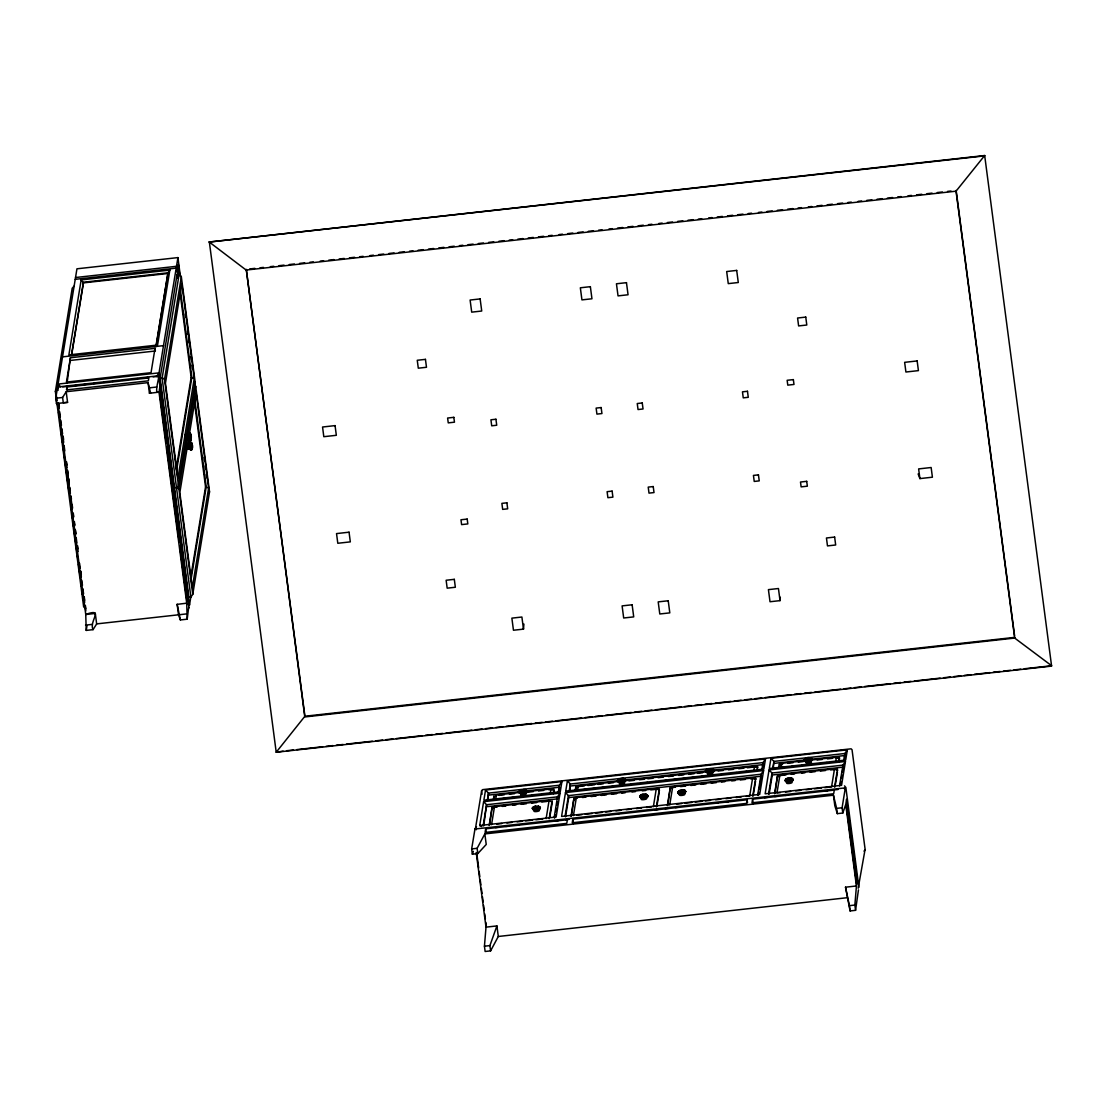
<?xml version="1.0" encoding="UTF-8"?>
<svg xmlns="http://www.w3.org/2000/svg" width="1107" height="1107" viewBox="0 0 1107 1107"><rect width="100%" height="100%" fill="white"/><g stroke="black" fill="none" stroke-linecap="round" stroke-linejoin="round"><path stroke-width="1.5" d="M192.272 449.373C189.352 452.279 187.706 444.53 189.892 443.257M191.207 438.538C189.408 444.253 185.519 434.857 188.868 433.28C193.227 432.768 191.013 445.263 188.204 439.036L185.478 439.341L185.077 434.581L190.598 434.027L185.021 435.009M188.979 444.405C189.698 438.538 194.126 445.761 192.148 448.46M523.611 789.402C537.808 794.951 506.12 794.01 523.915 789.775M710.431 768.632C724.352 773.931 693.217 773.765 710.625 768.812M190.944 439.853C191.58 437.722 189.892 429.295 187.747 434.705M188.965 443.949L190.141 442.634L191.912 443.644M189.477 448.529L191.594 449.456L192.41 447.768M625.635 779.868L625.123 781.127L624.071 781.03M644.897 798.258C652.327 796.445 643.153 791.311 640.054 795.85C640.607 802.077 650.404 795.781 641.119 795.13M711.898 772.368L713.904 770.638L712.258 768.964M791.588 778.442C784.988 778.083 783.064 783.742 791.145 781.68C797.358 779.203 786.178 775.426 786.205 780.048M809.591 757.728L810.961 758.17L808.94 759.111L809.286 761.741C817.008 759.872 807.418 754.891 804.54 759.36C805.093 765.601 814.89 759.305 805.592 758.641M188.688 607.259L187.194 619.187L180.372 619.948L178.545 614.8L96.683 623.891L93.057 629.648L86.235 630.409L85.737 614.413L58.034 403.335L56.457 403.515L55.765 398.243L76.95 268.807L177.923 257.599L180.386 276.376M190.598 434.027C188.301 430.139 188.065 437.403 185.035 435.48M191.968 443.907L190.667 442.08L188.979 443.63M187.194 619.187L186.709 603.19L159.007 392.127L149.431 393.276L148.061 382.635L66.199 391.726L62.587 397.482L63.279 402.754L67.569 402.381L66.199 391.726M191.207 438.995C191.594 442.413 186.972 439.714 188.744 439.285M189.006 445C193.531 440.752 192.701 454.756 189.422 448.266C185.768 452.03 185.976 442.731 186.516 444.516M187.886 433.972L185.077 434.581M189.089 443.215C188.398 444.959 191.885 441.818 191.732 444.696L186.28 445.305M185.741 439.147L185.699 440.046L185.478 439.341M186.239 444.71C192.148 447.449 193.434 440.268 189.076 442.966M623.878 778.636C620.39 779.37 620.875 784.988 625.455 781.099C626.894 776.713 616.129 778.055 618.218 781.653M189.159 443.796L189.767 442.675M192.231 448.377L190.958 449.746L189.588 448.916M486.001 927.14L496.918 925.922L498.302 936.48L490.595 950.885L485.129 951.48L484.437 946.208L486.001 927.14L476.204 852.459M856.431 885.974L845.513 887.191L850.093 910.936L855.559 910.328L854.867 905.056L856.431 885.974L845.734 804.526L842.787 813.036L837.335 813.645L834.816 805.73L833.433 795.186L484.838 833.917L477.131 848.308L477.823 853.594L472.357 854.203L471.665 848.917L474.972 829.018L845.333 787.866L842.095 807.764L842.787 813.036M641.852 795.296L642.392 794.535M679.684 791.021L682.493 789.914L682.825 790.868M707.719 769.78L708.259 769.019M806.325 758.821L806.865 758.06M523.154 793.622L522.808 790.938L525.451 789.72M535.207 807.294L535.304 806.242L536.189 806.519M536.812 807.473L537.365 809.937L536.452 810.269L536.106 807.584L538.832 806.546L536.106 806.159M681.594 789.997L681.76 790.965M680.888 791.477L681.026 794.134L682.798 793.927L682.299 791.311L678.951 791.214L680.224 790.26M789.208 782.179L788.876 779.632M808.235 757.797L808.401 758.752M858.174 888.215L865.107 849.277L852.044 749.743L851.131 748.816L482.597 789.637L481.614 790.827L482.057 794.273M858.894 887.357L845.859 787.492L844.503 785.859M481.642 790.578L475.443 828.659M190.93 438.732L189.961 439.825L188.259 439.299M192.148 447.961L190.819 449.138L186.682 448.57M187.858 436.435L190.584 436.13L185.118 436.739M189.062 445.664L191.788 445.36L186.336 445.969M192.327 446.508L186.502 447.38M85.364 605.377L85.82 608.795L83.648 606.83L55.378 391.477L72.204 288.249L74.044 286.16M81.157 279.933L68.883 354.904L157.568 345.038L169.841 270.08L81.157 279.933L83.468 282.88L71.637 355.084M70.419 357.755L66.448 382.081L151.036 372.685L155.022 348.359L70.419 357.755L67.057 383.091M71.554 354.42L83.385 282.23L167.973 272.82L169.841 270.08M66.974 387.007L66.503 389.913L148.366 380.822L148.836 377.916L66.974 387.007L67.375 390.024M83.15 599.773L83.703 596.396M86.235 630.409L87.024 625.593M93.057 629.648C88.768 621.027 104.819 607.674 85.737 614.413M148.061 382.635L150.594 393.054L149.445 393.179M155.866 346.712L167.973 272.82L156.225 345.688M159.007 392.127L157.415 392.293C154.371 390.453 161.691 370.97 157.208 376.906M177.923 257.599L159.034 372.865L156.544 376.532L153.126 376.906M178.089 275.242L177.424 270.136L178.365 264.324L179.708 274.55L181.285 276.459L195.206 382.51L194.237 383.783M188.827 597.351L160.086 378.373L177.051 274.716L179.638 274.522M179.099 274.494L162.134 378.137L190.874 597.116L187.457 597.503M174.449 487.855L177.507 487.177L178.379 484.88L164.528 379.341L181.327 276.792M984.677 155.52L956.033 191.179L246.141 270.053L209.251 242.032L984.677 155.52L1051.595 666.096L276.21 752.248L209.306 241.672M176.138 469.133L191.165 377.362L179.888 291.404M176.539 470.752L191.843 377.293L180.123 287.958M194.237 378.497L177.923 478.155L165.455 383.174L181.769 283.517L194.237 378.497L191.165 377.362M178.379 484.88L185.81 439.479M186.363 436.116L195.178 382.316M190.874 597.116L192.756 594.376L178.891 488.837L187.152 438.4M187.706 435.037L195.69 386.274L194.279 384.087M187.291 447.062L179.832 492.657L192.3 587.637L208.614 487.993L196.147 393.013L189.505 433.543L190.487 434.401M187.844 443.686L188.674 438.607M180.372 619.948L177.148 604.242L178.518 614.897M190.515 578.629L205.542 486.859L194.251 400.886M190.916 580.248L206.22 486.776L194.486 397.441M187.512 604.27L189.518 605.031L190.902 596.521M192.756 594.376L209.541 491.812L195.69 386.274M1051.65 665.736L1014.69 638.075L304.799 716.949L246.266 269.319L304.923 716.229L276.21 752.248L283.129 751.127M479.718 825.518L483.621 801.662L560.031 793.179L556.129 817.021L479.718 825.518L481.849 826.583M485.53 790.052L483.87 800.209L560.267 791.726L561.927 781.556L485.53 790.052L488.491 793.11L488.035 799.448M483.178 825.531L486.582 804.72L483.621 801.662M487.301 800.375L488.491 793.11L559.436 785.223L561.927 781.556M483.704 825.905L486.582 804.72L557.527 796.846L560.031 793.179M485.682 828.825L485.087 832.464L566.77 823.387L567.365 819.747L485.682 828.825L486.264 833.35M489.142 825.421L492.062 807.557L497.209 806.975M493.252 800.292L493.971 795.933L493.667 800.153M489.571 825.116L492.062 807.557M491.55 824.701L494.497 806.657L549.072 800.596L552.268 802.201L549.875 816.828M495.687 799.392L496.406 795.034L520.276 792.391M546.125 818.64L549.072 800.596M550.262 793.332L550.982 788.973L527.098 791.63M549.169 818.751L552.089 800.887L552.268 802.201M553.279 793.622L553.998 789.263L548.851 789.831M553.694 793.484L554.164 790.578L550.982 788.973M554.123 817.644L557.527 796.846L557.79 798.825L486.845 806.699M558.246 792.487L559.436 785.223M554.649 818.018L555.174 814.821M555.7 811.625L556.212 808.428M556.738 805.218L557.264 802.022M558.98 791.56L559.685 787.202L525.908 790.952M565.483 792.57L561.581 816.426L759.693 794.411L763.595 770.555L565.483 792.57L568.445 795.629L568.707 797.607L565.566 816.814M565.732 791.118L567.393 780.947L765.504 758.945L763.83 769.102L565.732 791.118L567.849 792.183M565.04 816.426L568.445 795.629L761.09 774.222L763.595 770.555M569.164 791.27L570.34 784.019L567.393 780.947M569.897 790.343L570.34 784.019L763 762.612L765.504 758.945M570.991 816.329L573.924 798.451L577.342 798.078M575.114 791.201L575.82 786.842L584.399 785.887M571.433 816.025L573.924 798.451M575.529 791.062L575.82 786.842M572.831 819.152L572.236 822.778L746.533 803.405L747.128 799.78L572.831 819.152L573.412 823.663M573.412 815.596L576.36 797.552L656.313 788.668L659.509 790.287M577.55 790.301L578.269 785.942L617.623 781.57L621.677 782.635M653.365 806.712L656.313 788.668M656.409 806.837L659.329 788.959L650.791 789.914M656.852 806.533L659.246 791.906M667.327 805.619L670.247 787.755L675.367 787.188M667.756 805.315L670.247 787.755M669.735 804.9L672.682 786.856L752.635 777.972L755.832 779.577L755.652 778.263L750.532 778.83M752.635 777.972L749.688 796.016L746.284 796.39M713.462 770.915L754.545 766.348L753.825 770.707L750.408 771.095M752.732 796.127L755.652 778.263M757.091 769.545L757.562 766.639L747.28 767.788M752.58 799.171L751.985 802.81L833.682 793.733L834.277 790.094L752.58 799.171L753.175 803.696M753.175 795.822L755.569 781.21M757.686 795.02L761.09 774.222M761.81 769.863L763 762.612L762.778 767.497M758.212 795.407L758.738 792.197M759.264 789L761.09 777.806M769.047 769.946L765.145 793.802L841.555 785.32L845.457 761.464L769.047 769.946L772.008 773.018L772.271 774.997L769.13 794.189M770.956 758.337L769.296 768.493L845.693 760.011L847.353 749.84L770.956 758.337L773.918 761.395L773.226 769.185M768.604 793.816L772.008 773.018L842.953 765.131L845.457 761.464M772.728 768.659L773.918 761.395L844.862 753.507L847.353 749.84M774.568 793.705L777.488 775.841L786.067 774.886M778.913 767.123L779.397 764.217L782.815 763.844M774.997 793.401L777.488 775.841M837.695 770.486L834.498 768.881L779.923 774.942L776.976 792.986L780.38 792.598M805.702 760.675L781.833 763.318L781.113 767.677L786.233 767.109M834.498 768.881L831.551 786.925L824.729 787.672M810.822 760.108L836.408 757.257L835.688 761.616L830.568 762.183M834.595 787.035L837.515 769.171L830.665 769.932M838.954 760.454L839.424 757.548L835.993 757.935M835.038 786.731L837.432 772.105M839.12 761.768L839.424 757.548M839.549 785.928L842.953 765.131M843.672 760.772L844.862 753.507L844.641 758.392M840.338 784.711L840.863 781.514M841.375 778.304L841.901 775.108M842.427 771.911L842.953 768.715M855.559 910.328L858.451 889.89M618.841 779.798L619.616 778.968M526.946 791.339C524.455 788.046 527.278 794.812 524.746 790.495M535.401 806.27C531.125 806.505 532.246 811.749 536.452 810.227M538.03 807.141L539.137 809.231L537.241 810.144M641.825 794.715L641.244 796.583M679.656 790.44L678.937 791.975M683.863 793.608L684.264 791.463L682.299 791.311C683.213 798.189 688.596 788.461 682.396 789.886M641.825 795.725L641.022 797.068L641.742 798.272L641.396 795.629L640.372 797.275L642.171 798.368M190.833 438.192L189.463 439.092L185.381 438.801M192.051 447.422L190.681 448.321L186.599 448.031M845.333 787.976L844.337 788.793M526.946 791.131L525.092 792.128M647.886 795.891L646.488 796.528M685.717 791.616L684.569 792.833M713.752 770.375L712.341 771.454A2.754 0.706 -7.5 0 1 710.182 772.797A2.754 0.706 -7.5 0 1 707.331 772.216M792.999 779.688L792.183 780.795M812.372 759.416L810.947 760.495L811.735 759.886M475.47 828.285L476.522 826.749M865.079 849.636L864.027 851.172M617.623 780.366L617.706 781.639M189.643 448.972L191.428 450.023L192.424 448.238M522.103 789.623L521.978 790.993M680.874 790.107L680.667 790.799M472.357 854.203L473.353 851.352M490.595 950.885L489.903 945.599L496.918 925.922M525.797 792.349L525.092 793.124M526.309 791.602L526.295 789.955L524.746 789.485M539.607 808.248L538.735 806.366M646.031 797.898L646.419 795.739L644.565 795.712M810.518 761.408L811.306 760.232L810.172 758.779M519.723 793.11L518.892 791.699L520.179 790.37M538.376 809.784L539.178 809.175L538.376 808.774A2.754 0.706 -7.5 0 1 537.448 810.061A2.754 0.706 -7.5 0 1 533.782 809.812L532.176 808.345L534.169 806.616M645.685 795.255L646.419 794.369L645.118 794.203M646.737 797.483L646.114 794.342M681.234 794.12L679.269 793.968L680.002 793.082M683.517 790.979L684.32 790.37M706.709 771.634L706.321 770.029L707.691 769.199M706.889 769.808L708.037 772.852L707.608 772.036M707.304 772.728C704.965 769.199 715.786 768.092 712.341 772.174M786.925 778.512C785.223 778.802 785.956 782.884 787.838 782.206M791.145 781.68C793.235 781.404 793.802 778.013 791.228 778.138M805.841 761.478L806.214 761.076A2.754 0.706 -7.5 0 0 808.47 761.879A2.754 0.706 -7.5 0 0 811.002 760.523M811.223 761.007L810.601 757.866M519.833 792.861L519.543 791.035L522.808 790.938M58.048 390.397L58.076 386.938M522.103 791.007L522.449 793.636M536.106 807.584L535.193 808.318L535.746 810.282M788.156 779.549L788.502 782.192M191.054 440.143L185.644 439.991M187.858 433.723L189.311 432.948L190.501 434.096M619.795 782.635L619.2 782.012M621.331 779.992L620.39 780.712L620.985 782.677M792.142 780.435L792.501 778.802L791.505 778.276M477.823 853.594L486.236 844.461L484.838 833.917M520.885 789.955L520.082 790.564M707.235 769.31L705.837 771.551L707.235 772.437M176.29 271.243L177.424 270.136M494.137 797.248L496.406 795.034M492.241 808.871L494.497 806.657M576 788.156L578.269 785.942M574.09 799.78L576.36 797.552M670.427 789.07L672.682 786.856M781.833 763.318L779.563 765.532L779.397 764.217M777.668 777.156L779.923 774.942M617.969 779.798L619.159 779.162M789.997 782.054L790.066 781.999A2.754 0.706 -7.5 0 0 791.851 780.947L791.934 781.085M521.452 791.007L520.94 792.723L521.798 793.65M535.401 807.653L534.238 808.663L535.082 810.296M680.224 791.491L679.712 793.207L680.57 794.134M787.492 779.563L787.312 782.096M620.64 780.048L619.436 781.044L620.335 782.691M684.596 792.57L685.067 790.44L682.95 789.928M520.885 790.965L520.082 792.654L521.231 793.608M534.736 807.653L533.366 808.954L534.515 810.255M679.656 791.45L678.868 793.138L680.002 794.093M786.925 779.522L786.537 782.04A2.754 0.706 -7.5 0 1 786.579 781.542M808.94 757.728L809.466 758.669M789.568 778.013L790.094 778.941M619.989 780.048L618.647 780.975L619.38 782.524M208.6 493.279L209.541 491.812M190.695 440.074L189.02 440.074M520.442 790.868L519.432 792.515L520.788 793.511M534.169 807.612L532.716 808.816L534.086 810.158M707.262 770.112L706.252 771.759L707.608 772.755M646.46 796.985L647.47 795.338L646.391 794.48M679.228 791.353L678.217 792.999L679.573 793.996M786.496 779.425L785.486 781.072L786.565 781.929M619.436 779.992L617.983 781.168L619.131 782.386M624.223 781.279L625.275 779.646L624.127 778.788M539.081 809.009L540.147 807.1L538.03 806.131M641.119 795.49L639.971 797.068L641.465 798.133M805.592 759.015C801.371 762.156 810.199 762.986 805.675 759.9C807.1 765.961 803.447 755.071 805.938 761.658M619.034 779.895L617.623 781.307L619.076 782.206M790.218 778L792.501 779.854L791.851 781.279M622.923 778.484L623.656 778.802M525.894 792.529L526.946 790.785L525.548 789.886M539.178 809.175L540.382 807.695L538.832 806.546M641.022 795.324L639.929 796.127L640.469 797.427M678.854 791.048L677.664 792.529L679.2 793.677M684.666 793.013L685.731 791.27L683.96 790.066M711.552 768.728L712.7 770.029M790.785 778.041L792.999 779.895M706.986 769.614L705.837 770.998L707.331 772.243M712.604 771.966L713.268 770.541L711.995 769.531M533.463 807.017L532.315 808.055L533.131 809.508M678.951 790.855L678.065 792.889M786.219 778.927L784.932 780.601L786.482 781.75L785.071 780.31L786.219 779.286M623.476 778.539L624.666 779.84M618.855 779.37L618.246 780.781M57.08 389.816L55.378 391.477M525.175 789.582L525.894 790.785M711.995 768.825L713.351 769.822M538.472 806.228L539.192 807.432M520.442 790.163L519.681 792.114M805.868 758.447L804.844 759.388L805.315 760.675M525.521 792.93L526.545 791.643L525.175 790.287M810.947 761.215L811.957 759.928L810.13 757.838M533.74 806.809L532.965 808.76M641.382 794.923L640.455 796.556M679.228 790.647L678.204 791.934M786.496 778.719L785.486 780.006M684.306 793.415L685.316 792.128L683.96 790.772M791.574 781.487L790.799 779.051M85.723 614.51L95.271 613.43M209.251 242.032L984.621 155.879M75.525 277.525L176.483 266.303L177.604 274.84M75.234 279.338L176.193 268.129M83.468 282.88L168.056 273.484M249.698 268.946L254.859 268.364M260.02 267.797L263.452 267.41M270.329 266.649L273.761 266.275M278.922 265.694L284.084 265.127M289.231 264.545L294.393 263.978M299.554 263.411L304.702 262.829M309.863 262.262L313.295 261.875M320.172 261.114L323.618 260.726M328.765 260.159L333.927 259.591M339.088 259.01L344.235 258.443M349.397 257.862L354.558 257.294M359.706 256.727L363.151 256.34M370.029 255.579L373.46 255.191M378.622 254.624L383.769 254.043M388.931 253.475L394.092 252.908M399.24 252.327L404.401 251.759M409.562 251.178L412.994 250.805M418.155 250.224L423.303 249.656M428.464 249.075L433.626 248.508M438.773 247.94L443.935 247.359M449.096 246.792L454.244 246.211M459.405 245.643L462.837 245.256M467.998 244.689L473.159 244.121M478.307 243.54L483.468 242.973M488.63 242.391L493.777 241.824M498.939 241.257L504.086 240.676M509.248 240.108L512.693 239.721M517.841 239.154L523.002 238.572M528.164 238.005L533.311 237.438M538.472 236.856L543.62 236.289M548.781 235.708L552.227 235.334M559.09 234.573L562.536 234.186M567.683 233.619L572.845 233.037M578.006 232.47L583.154 231.889M588.315 231.321L593.477 230.74M598.624 230.173L602.07 229.786M608.947 229.024L612.379 228.651M617.54 228.07L622.688 227.502M627.849 226.921L633.01 226.354M638.158 225.786L643.319 225.205M648.481 224.638L651.912 224.251M658.79 223.489L662.221 223.102M667.383 222.535L672.544 221.967M677.692 221.386L682.853 220.819M688.014 220.238L693.162 219.67M698.323 219.103L701.755 218.716M708.632 217.954L712.078 217.567M717.225 217L722.387 216.419M727.548 215.851L732.696 215.284M737.857 214.703L743.018 214.135M748.166 213.554L751.611 213.181M758.489 212.419L761.92 212.032M767.082 211.465L772.229 210.884M777.391 210.316L782.552 209.735M787.7 209.168L792.861 208.586M798.022 208.019L801.454 207.632M808.331 206.871L811.763 206.497M816.924 205.916L822.086 205.349M827.233 204.767L832.395 204.2M837.556 203.633L842.704 203.051M847.865 202.484L851.297 202.097M858.174 201.336L861.62 200.948M866.767 200.381L871.929 199.814M877.09 199.232L882.237 198.665M887.399 198.084L892.56 197.516M897.708 196.949L901.153 196.562M908.017 195.801L911.462 195.413M916.624 194.846L921.771 194.265M926.933 193.697L932.094 193.13M937.242 192.549L942.403 191.981M947.55 191.4L950.996 191.027M62.532 356.855L163.504 345.633M70.779 360.398L155.367 351.002L155.022 348.359M58.533 387.492L58.076 384.074L159.034 372.865L189.518 605.031M57.606 386.98L158.564 375.771L189.034 607.937M62.739 386.952L67.859 386.385M72.979 385.817L78.085 385.25M83.205 384.683L88.325 384.101M93.445 383.534L98.551 382.967M103.671 382.399L107.075 382.026M112.194 381.458L117.314 380.891M122.434 380.324L127.54 379.756M132.66 379.175L137.78 378.608M142.9 378.041L148.006 377.473M160.086 378.373L163.199 378.22L164.528 379.341M55.765 398.243L62.587 397.482M149.902 387.782L156.724 387.021M56.457 403.515L67.569 402.381M185.063 436.061L189.352 434.968L190.944 435.854M185.201 437.445L190.653 436.836L188.065 437.154M185.284 438.151L190.75 437.542L188.01 437.846M185.755 439.604L188.757 439.853M185.561 439.742L188.287 439.437M186.253 443.935L191.746 443.201M186.239 444.253L191.885 443.506M186.405 446.688L191.871 446.079L189.269 446.398M186.779 448.985L189.505 448.681M205.542 486.859L208.614 487.993M919.903 478.598L932.412 477.2L931.139 467.514L918.63 468.911L919.903 478.598L918.132 473.921M177.134 604.353L186.709 603.19M85.543 625.137L92.365 624.376M179.68 614.676L186.502 613.915M523.486 629.136L513.454 630.243L511.877 618.135L521.895 617.028L523.486 629.136A997.822 74.39 83.7 0 1 523.902 624.057M780.034 600.631L770.015 601.738L768.424 589.63L778.442 588.523L780.034 600.631A997.822 74.39 83.7 0 1 780.31 597.213M304.923 716.229L1014.815 637.355M286.561 750.74L293.424 749.979M296.856 749.605L322.594 746.741M326.025 746.353L332.889 745.592M336.32 745.219L343.17 744.457M346.602 744.07L372.339 741.206M375.771 740.832L382.635 740.071M386.066 739.684L392.93 738.923M396.348 738.549L422.085 735.685M425.517 735.297L432.38 734.536M435.812 734.162L442.675 733.401M446.107 733.014L471.831 730.163M475.263 729.776L482.126 729.015M485.558 728.627L492.421 727.866M495.853 727.493L502.716 726.732M506.148 726.344L531.872 723.48M535.304 723.106L542.167 722.345M545.599 721.958L552.462 721.197M555.894 720.823L581.618 717.959M585.05 717.571L591.913 716.81M595.345 716.437L602.208 715.676M605.64 715.288L631.364 712.438M634.795 712.05L641.659 711.289M645.09 710.902L651.954 710.141M655.386 709.767L681.123 706.903M684.541 706.529L691.405 705.754M694.836 705.38L701.7 704.619M705.131 704.232L711.995 703.471M715.426 703.097L730.869 701.381M734.301 700.994L741.15 700.233M744.582 699.845L751.445 699.084M754.877 698.711L761.741 697.95M765.172 697.562L790.91 694.712M794.342 694.324L801.191 693.563M804.623 693.176L811.486 692.415M814.918 692.041L840.656 689.177M844.087 688.803L850.951 688.028M854.369 687.655L861.232 686.894M864.664 686.506L890.402 683.656M893.833 683.268L900.697 682.507M904.128 682.12L910.978 681.358M914.41 680.985L940.147 678.121M943.579 677.747L950.443 676.986M953.874 676.598L960.738 675.837M964.169 675.45L971.019 674.689M974.451 674.315L989.893 672.599M993.325 672.212L1000.188 671.451M1003.62 671.077L1010.483 670.302M1013.915 669.929L1020.779 669.168M1024.196 668.78L1049.934 665.93M488.74 795.089L519.155 791.713M570.603 785.998L618.343 780.684M625.164 779.923L706.999 770.832M713.821 770.085L763.263 764.591M774.167 763.373L804.581 759.997M811.334 759.25L845.111 755.486M624.473 780.809L706.626 771.676M499.105 795.366L504.252 794.784M509.4 794.217L514.547 793.65M528.274 792.128L533.408 791.547M538.556 790.979L543.703 790.412M587.831 785.5L594.68 784.738M598.112 784.365L603.26 783.784M608.407 783.216L613.541 782.649M628.97 780.933L634.117 780.366M639.265 779.785L644.412 779.217M647.83 778.83L652.978 778.263M658.125 777.695L663.259 777.128M668.407 776.547L673.554 775.979M678.702 775.412L683.835 774.831M688.983 774.263L694.131 773.696M697.548 773.309L702.696 772.741M718.125 771.026L723.272 770.458M728.42 769.877L733.554 769.31M738.701 768.742L743.849 768.175M787.963 763.263L793.11 762.695M798.258 762.128L803.405 761.547M817.118 760.025L822.266 759.457M827.413 758.89L832.561 758.309M502.509 798.631L507.629 798.064M511.033 797.69L517.855 796.929M521.272 796.556L528.094 795.795M531.498 795.407L536.618 794.84M541.738 794.273L546.858 793.705M580.967 789.914L587.817 789.153M591.235 788.779L596.369 788.212M601.516 787.631L606.65 787.063M611.784 786.496L616.917 785.928M622.051 785.347L627.185 784.78M630.603 784.406L637.452 783.645M640.87 783.258L647.72 782.497M651.137 782.123L656.271 781.556M661.405 780.975L666.539 780.407M671.672 779.84L676.806 779.273M681.954 778.691L687.087 778.124M690.505 777.751L697.355 776.989M700.773 776.602L707.622 775.841M711.04 775.467L716.174 774.9M721.307 774.319L726.441 773.751M731.575 773.184L736.708 772.617M741.842 772.036L746.976 771.468M791.353 766.542L796.459 765.975M801.579 765.407L806.699 764.84M810.103 764.453L816.924 763.705M820.342 763.318L827.164 762.557M568.707 797.607L761.353 776.201M772.271 774.997L843.216 767.109M502.357 806.408L505.788 806.021M512.638 805.259L516.07 804.886M521.217 804.305L526.365 803.737M531.512 803.17L536.66 802.589M541.807 802.022L546.955 801.454M582.462 797.51L585.88 797.123M591 796.556L596.133 795.988M601.253 795.421L606.373 794.854M611.507 794.273L616.627 793.705M621.76 793.138L625.164 792.764M632 792.003L635.418 791.616M642.254 790.868L645.672 790.481M680.501 786.607L685.62 786.039M690.74 785.472L695.874 784.905M700.994 784.337L706.128 783.77M711.248 783.202L716.367 782.621M721.501 782.054L724.905 781.68M731.741 780.919L735.159 780.546M740.279 779.965L745.412 779.397M791.214 774.319L794.646 773.931M801.496 773.17L804.927 772.783M810.075 772.216L815.222 771.648M820.37 771.067L825.518 770.5M496.656 824.134L501.775 823.566M506.895 822.999L512.015 822.418M517.121 821.851L522.241 821.283M525.659 820.91L532.481 820.149M535.885 819.775L542.707 819.014M576.802 815.222L581.908 814.655M585.312 814.282L592.12 813.52M595.524 813.147L602.319 812.386M605.723 812.012L610.829 811.445M615.935 810.878L621.041 810.31M626.147 809.743L631.239 809.175M636.345 808.608L641.451 808.041M646.557 807.473L651.663 806.906M676.529 804.139L681.635 803.571M685.039 803.198L691.847 802.437M695.251 802.063L702.046 801.302M705.45 800.928L710.556 800.361M715.662 799.794L720.768 799.226M725.874 798.659L730.966 798.092M736.072 797.524L741.178 796.957M785.5 792.031L790.619 791.463M795.725 790.896L800.845 790.329M805.965 789.761L811.085 789.194M814.489 788.821L821.311 788.059M495.452 827.566L498.87 827.192M505.733 826.431L509.151 826.043M516.014 825.282L519.432 824.909M555.423 820.91L558.841 820.522M565.705 819.761L569.123 819.388M605.114 815.389L608.532 815.001M615.395 814.24L618.813 813.866M654.804 809.867L658.222 809.48M665.086 808.719L668.503 808.345M675.353 807.584L678.785 807.197M714.762 803.198L718.194 802.824M725.043 802.063L728.475 801.676M764.453 797.677L767.884 797.303M774.734 796.542L778.166 796.154M785.015 795.393L788.447 795.02M824.424 791.021L827.856 790.633M834.706 789.872L838.137 789.499M471.665 848.917L477.131 848.308M833.433 795.186L836.629 808.373L842.095 807.764M498.302 936.48L846.897 897.749M484.437 946.208L489.903 945.599M845.513 887.191L849.401 905.651L854.867 905.056M189.767 436.642L191.013 436.545M474.972 829.018L476.384 829.669M176.497 487.633L178.891 488.837M806.297 758.24L804.402 759.651L805.938 761.284M623.642 782.206L624.403 781.03L623.296 779.563M810.961 758.17L812.413 758.987L811.21 760.634M624.182 778.968L625.635 779.798M810.878 758.364L812.372 759.623M712.258 769.323L713.766 770.583M684.223 790.564L685.731 791.823M679.297 793.484L678.314 793.152M646.391 794.854L647.886 796.099M809.95 761.588L809.604 758.959M711.344 772.561L710.998 769.918M790.578 781.874L790.232 779.231M683.31 793.802L682.964 791.159M645.464 798.078L645.118 795.435M521.439 789.775L520.927 790.868M524.524 793.318L524.178 790.675M534.736 806.422L534.224 807.515M537.822 809.964L537.476 807.321M620.197 778.788L619.726 779.868M623.061 782.386L622.715 779.743M189.85 434.608L190.861 435.217M191.054 443.838L192.065 444.447M679.255 793.235L679.573 793.276A2.754 0.706 -7.5 0 0 680.791 794.134A2.754 0.706 -7.5 0 0 684.555 793.235M189.712 433.806L190.764 434.677M190.916 443.035L191.691 443.644M189.643 433.487L187.941 434.567L190.487 434.871M711.552 769.739L712.604 771.593M807.529 757.908L807.335 758.918M788.156 778.179L787.935 778.871M708.909 768.867L708.729 769.891M710.68 772.714L710.334 770.071M643.042 794.383L642.863 795.407M523.874 793.47L523.528 790.827M836.408 757.257L839.59 758.862M754.545 766.348L757.728 767.967L757.562 766.639M622.397 782.524L622.051 779.882M191.124 442.523L191.705 443.34M60.636 386.827L58.09 384.198M186.848 449.221L186.792 446.398M684.251 790.094L684.666 790.91M789.568 779.383L790.066 781.999A2.754 0.706 -7.5 0 1 786.773 782.054M683.489 790.038L683.808 790.855M646.737 797.123C649.463 797.69 646.35 792.626 646.834 795.546M681.94 794.106L681.594 791.56M185.132 434.636L185.395 435.826M811.957 758.862L811.21 757.88L811.306 758.71M645.907 794.798C645.921 801.98 649.255 794.051 645.99 795.476M956.157 190.446L1014.579 635.639M956.033 191.179L1014.69 638.075M836.629 808.373L837.335 813.645M849.401 905.651L850.093 910.936M747.128 799.78L747.516 802.796M476.896 854.41L478.667 867.985M479.11 871.375L479.788 876.467M480.23 879.857L480.895 884.95M481.337 888.354L482.015 893.446M482.458 896.836L483.122 901.928M483.565 905.318L484.243 910.411M484.686 913.801L485.35 918.893M485.793 922.297L486.25 925.687M185.312 313.931L185.755 317.349M187.553 331.007L187.996 334.411M188.674 339.545L189.117 342.949M190.916 356.606L191.359 360.024M192.037 365.144L192.48 368.562M194.279 382.219L194.721 385.637M204.131 457.329L204.587 460.747M205.252 465.867L205.694 469.285M206.372 474.405L206.815 477.823M177.341 267.866L178.241 274.716M177.051 274.716L177.507 278.148M95.285 613.347L96.669 623.988M58.879 403.502L59.321 406.919M63.141 436.006L63.583 439.424M66.503 461.661L66.96 465.092M67.624 470.226L68.081 473.644M68.759 478.778L69.201 482.195M69.879 487.329L70.322 490.747M71 495.881L71.443 499.299M72.121 504.432L72.564 507.864M73.242 512.984L73.699 516.415M74.363 521.549L74.819 524.967M75.484 530.101L75.94 533.519M77.504 545.502L77.96 548.92M80.88 571.157L81.323 574.575M84.243 596.825L84.699 600.243M58.56 403.239L59.224 408.345M59.681 411.749L60.345 416.855M60.788 420.259L61.466 425.365M61.909 428.769L62.573 433.875M63.03 437.279L63.694 442.385M64.137 445.789L64.815 450.895M66.351 462.601L67.029 467.735M67.472 471.153L69.271 484.838M69.713 488.256L70.391 493.39M70.834 496.808L72.412 508.777M73.09 513.897L73.532 517.329M74.211 522.449L74.653 525.88M75.11 529.298L75.774 534.418M76.231 537.85L76.895 542.97M77.352 546.388L78.016 551.521M79.552 563.228L80.23 568.348M80.673 571.752L81.351 576.858M81.793 580.262L82.458 585.368M82.914 588.772L83.579 593.878M84.021 597.282L84.699 602.388M85.142 605.792L85.82 610.898M56.305 395.296L56.983 400.388M57.426 403.778L58.09 408.87M58.533 412.261L59.197 417.353M59.653 420.743L60.318 425.821M60.76 429.225L62.546 442.786M62.988 446.176L63.653 451.269M64.095 454.659L65.88 468.233M66.323 471.624L68.772 490.276M70.682 504.792L71.346 509.884M71.789 513.274L72.467 518.353M72.91 521.757L73.574 526.835M74.017 530.225L74.681 535.318M75.138 538.708L76.909 552.282M77.352 555.672L78.03 560.765M78.472 564.155L80.258 577.716M80.7 581.12L81.364 586.198M81.807 589.588L82.485 594.68M538.694 810.103A2.754 0.706 -7.5 0 1 537.269 811.445A2.754 0.706 -7.5 0 1 534.072 810.933M645.935 798.189A2.754 0.706 -7.5 0 1 645.768 799.212A2.754 0.706 -7.5 0 1 641.908 799.641A2.754 0.706 -7.5 0 1 642.074 798.604M645.755 796.86A2.754 0.706 -7.5 0 1 644.343 798.216A2.754 0.706 -7.5 0 1 641.147 797.69M684.79 794.189A2.754 0.706 -7.5 0 1 681.303 795.449A2.754 0.706 -7.5 0 1 680.279 794.369M525.258 793.442A2.754 0.706 -7.5 0 1 525.424 794.383A2.754 0.706 -7.5 0 1 521.771 794.964A2.754 0.706 -7.5 0 1 520.968 794.12M712.534 772.811A2.754 0.706 -7.5 0 1 710.002 774.153A2.754 0.706 -7.5 0 1 707.816 773.323M810.767 761.741A2.754 0.706 -7.5 0 1 810.601 762.765A2.754 0.706 -7.5 0 1 806.74 763.193A2.754 0.706 -7.5 0 1 806.906 762.169M790.827 781.971A2.754 0.706 -7.5 0 1 791.533 782.912A2.754 0.706 -7.5 0 1 787.52 783.507A2.754 0.706 -7.5 0 1 787.52 782.455M623.988 782.497A2.754 0.706 -7.5 0 1 623.988 783.452A2.754 0.706 -7.5 0 1 620.307 783.991A2.754 0.706 -7.5 0 1 619.671 783.119M540.244 807.985C539.317 812.317 537.407 804.775 539.746 807.944C539.469 812.012 538.168 804.069 540.244 807.985M677.802 792.446C679.172 796.832 679.629 788.834 677.802 792.446M642.849 796.417L643.292 798.451L642.849 796.417M708.715 770.901L709.172 772.935L708.715 770.901M807.335 759.942L807.778 761.976L807.335 759.942M641.88 796.777C642.351 801.26 643.07 793.968 641.88 796.777M707.76 771.247C708.217 775.73 708.937 768.452 707.76 771.247M806.366 760.288C806.823 764.771 807.557 757.479 806.366 760.288M644.108 798.341L643.762 795.698L644.108 798.341M709.974 772.824L709.629 770.181L709.947 772.824M808.58 761.851L808.235 759.222L808.553 761.865M159.768 387.408L159.297 390.314L166.216 443.077L166.7 440.171L159.768 387.408M167.558 446.771L167.088 449.677L179.209 542.015L179.68 539.109L167.558 446.771M180.552 545.709L180.067 548.615L187 601.378L187.47 598.472L180.552 545.709M846.564 799.434L845.969 803.073L856.666 884.521L857.261 880.895L846.564 799.434M625.095 781.072C623.352 784.047 624.002 776.616 625.095 781.072M625.552 780.767C623.615 783.977 624.306 776.339 625.552 780.767M480.134 298.918L470.115 300.039L471.707 312.146L481.725 311.025L480.134 298.918M590.363 286.671L580.345 287.792L581.936 299.886L591.954 298.779L590.363 286.671M626.465 282.659L616.447 283.779L618.038 295.887L628.056 294.766L626.465 282.659M736.695 270.412L726.676 271.533L728.268 283.627L738.286 282.52L736.695 270.412M425.448 359.36L417.256 360.273L418.294 368.188L426.486 367.275L425.448 359.36M805.758 317.1L797.58 318.013L798.617 325.928L806.795 325.015L805.758 317.1M335.061 425.614L322.552 427.011L323.811 436.698L336.334 435.3L335.061 425.614M917.149 360.937L904.64 362.335L905.913 372.021L918.423 370.624L917.149 360.937M453.828 417.339L447.615 418.031L448.252 422.874L454.465 422.182L453.828 417.339M793.359 379.604L787.146 380.296L787.783 385.139L793.996 384.447L793.359 379.604M495.936 419.235L490.927 419.788L491.716 425.808L496.725 425.24L495.936 419.235M601.143 407.542L596.133 408.096L596.922 414.115L601.945 413.548L601.143 407.542M642.254 402.976L637.245 403.529L638.033 409.548L643.042 408.981L642.254 402.976M747.474 391.283L742.465 391.836L743.254 397.856L748.263 397.302L747.474 391.283M506.895 502.813L501.886 503.367L502.675 509.386L507.684 508.819L506.895 502.813M612.116 491.121L607.106 491.674L607.895 497.693L612.904 497.14L612.116 491.121M653.227 486.554L648.218 487.108L649.006 493.127L654.016 492.56L653.227 486.554M758.447 474.861L753.438 475.415L754.227 481.434L759.236 480.881L758.447 474.861M349.051 532.19L336.528 533.588L337.801 543.274L350.324 541.877L349.051 532.19M467.182 519.072L460.969 519.764L461.605 524.607L467.818 523.915L467.182 519.072M806.712 481.337L800.499 482.029L801.136 486.872L807.349 486.181L806.712 481.337M454.313 579.335L446.135 580.248L447.173 588.163L455.351 587.25L454.313 579.335M834.636 537.075L826.445 537.988L827.483 545.903L835.674 544.99L834.636 537.075M632.125 604.782L622.106 605.889L623.684 617.997L633.716 616.89L632.125 604.782M668.227 600.769L658.195 601.876L659.786 613.984L669.804 612.877L668.227 600.769"/></g></svg>
